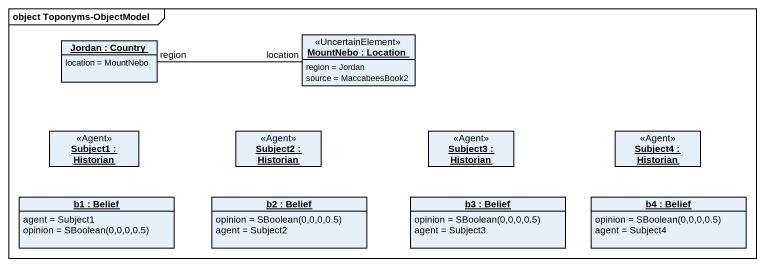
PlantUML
@startuml
mainframe object Toponyms-ObjectModel
hide circle
hide empty members
object "Jordan : Country" as Jordan {
  location = MountNebo
}
object "MountNebo : Location" as MountNebo <<UncertainElement>> {
  region = Jordan
  source = MaccabeesBook2
}
object "Subject1 : Historian" as Subject1 <<Agent>>
object "Subject2 : Historian" as Subject2 <<Agent>>
object "Subject3 : Historian" as Subject3 <<Agent>>
object "Subject4 : Historian" as Subject4 <<Agent>>
object "b1 : Belief" as b1 {
  agent = Subject1
  opinion = SBoolean(0,0,0,0.5)
}
object "b2 : Belief" as b2 {
  opinion = SBoolean(0,0,0,0.5)
  agent = Subject2
}
object "b3 : Belief" as b3 {
  opinion = SBoolean(0,0,0,0.5)
  agent = Subject3
}
object "b4 : Belief" as b4 {
  opinion = SBoolean(0,0,0,0.5)
  agent = Subject4
}
Jordan -right- MountNebo : region\nlocation
@enduml
